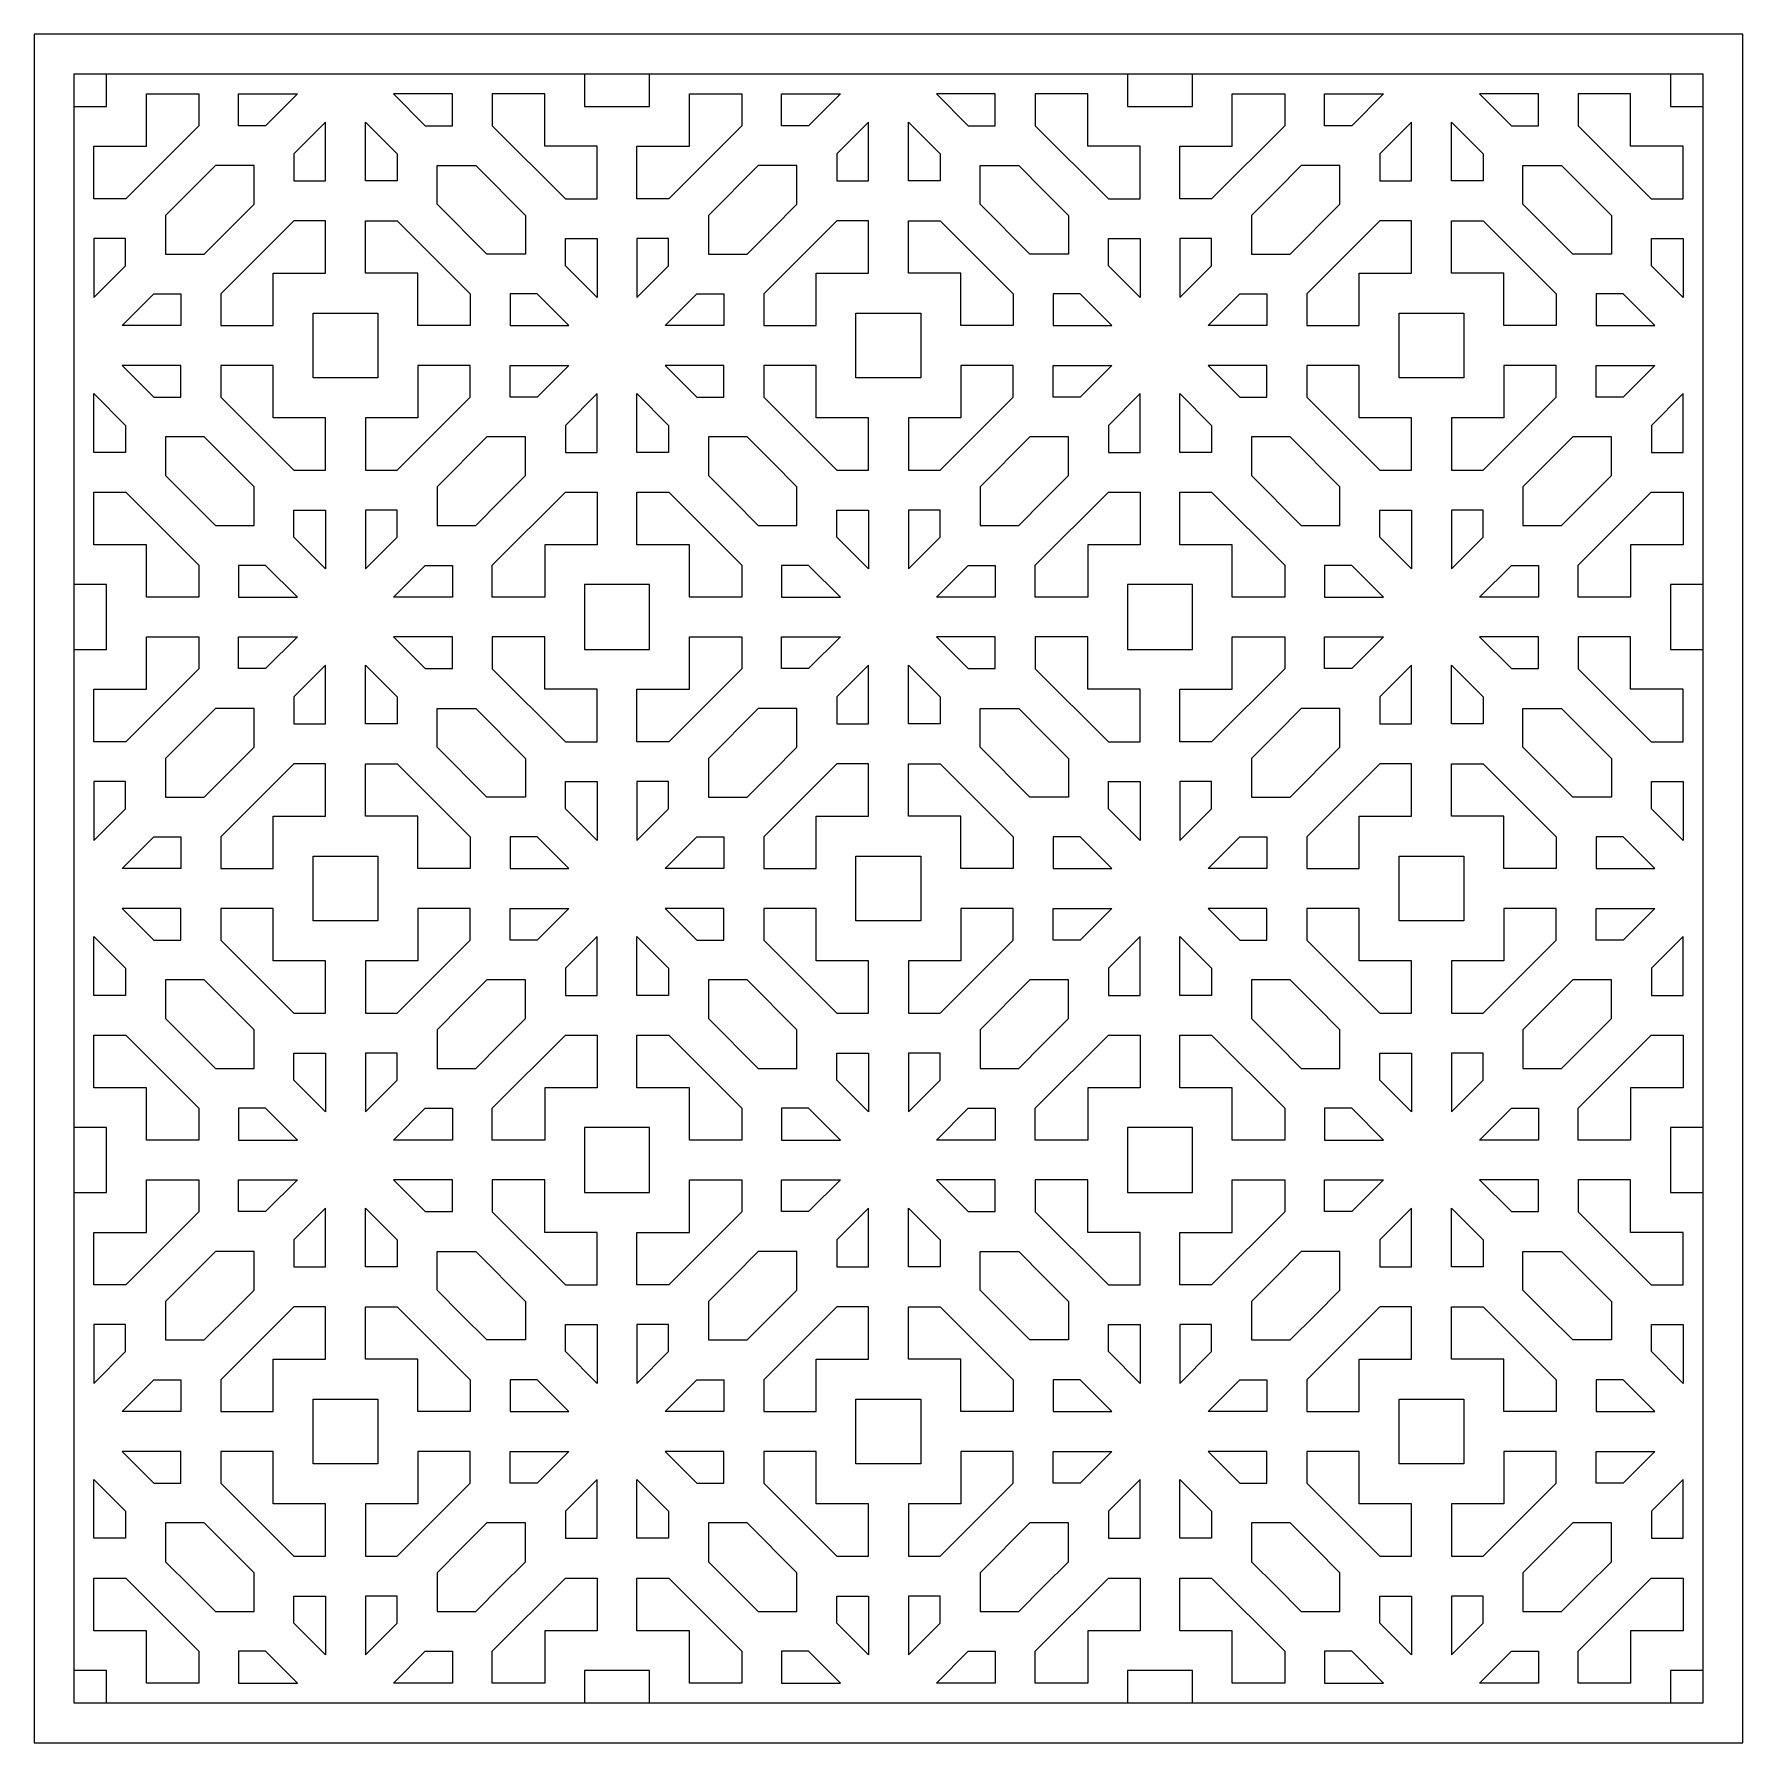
# Model space of a CAD drawing. Extents: x 552 to 2292, y 1074 to 2814.
import ezdxf

# ---------------------------------------------------------------- set-up
doc = ezdxf.new("R2010")
doc.units = 0
doc.layers.add('LAYER_05', color=7, linetype='CONTINUOUS')

msp = doc.modelspace()

# ---------------------------------------------------------------- linework, layer by layer
at = {"layer": 'LAYER_05'}
for points in [[(551.7, 1073.6), (2291.7, 1073.6), (2291.7, 2813.7), (551.7, 2813.7)], [(592.2, 1114.2), (2251.2, 1114.2), (2251.2, 2773.1), (592.2, 2773.1)], [(612.5, 2699.5), (665.9, 2699.5), (665.9, 2752.8), (719.3, 2752.8), (719.3, 2720.5), (644.9, 2646), (612.5, 2646)], [(759.9, 2752.8), (819.7, 2752.8), (787.4, 2720.5), (759.9, 2720.5)], [(977.6, 2752.8), (917.7, 2752.8), (950, 2720.5), (977.6, 2720.5)], [(1124.9, 2699.5), (1071.6, 2699.5), (1071.6, 2752.8), (1018.1, 2752.8), (1018.1, 2720.5), (1092.6, 2646), (1124.9, 2646)], [(1165.5, 2699.5), (1218.9, 2699.5), (1218.9, 2752.8), (1272.3, 2752.8), (1272.3, 2720.5), (1197.9, 2646), (1165.5, 2646)], [(1312.9, 2752.8), (1372.7, 2752.8), (1340.4, 2720.5), (1312.9, 2720.5)], [(1530.5, 2752.8), (1470.7, 2752.8), (1503, 2720.5), (1530.5, 2720.5)], [(1677.9, 2699.5), (1624.6, 2699.5), (1624.6, 2752.8), (1571.1, 2752.8), (1571.1, 2720.5), (1645.6, 2646), (1677.9, 2646)], [(1718.5, 2699.5), (1771.8, 2699.5), (1771.8, 2752.8), (1825.3, 2752.8), (1825.3, 2720.5), (1750.8, 2646), (1718.5, 2646)], [(1865.8, 2752.8), (1925.7, 2752.8), (1893.4, 2720.5), (1865.8, 2720.5)], [(2083.5, 2752.8), (2023.7, 2752.8), (2056, 2720.5), (2083.5, 2720.5)], [(2230.9, 2699.5), (2177.5, 2699.5), (2177.5, 2752.8), (2124.1, 2752.8), (2124.1, 2720.5), (2198.5, 2646), (2230.9, 2646)], [(848.4, 2664.3), (848.4, 2724.1), (816.1, 2691.8), (816.1, 2664.3)], [(889, 2664.3), (889, 2724.1), (921.3, 2691.8), (921.3, 2664.3)], [(1401.4, 2664.3), (1401.4, 2724.1), (1369.1, 2691.8), (1369.1, 2664.3)], [(1442, 2664.3), (1442, 2724.1), (1474.3, 2691.8), (1474.3, 2664.3)], [(1954.4, 2664.3), (1954.4, 2724.1), (1922.1, 2691.8), (1922.1, 2664.3)], [(1995, 2664.3), (1995, 2724.1), (2027.3, 2691.8), (2027.3, 2664.3)], [(685.4, 2589.8), (724.8, 2589.8), (775.6, 2640.6), (775.6, 2679.9), (736.2, 2679.9), (685.4, 2629.2)], [(1052, 2589.8), (1012.7, 2589.8), (961.9, 2640.6), (961.9, 2679.9), (1001.3, 2679.9), (1052, 2629.2)], [(1238.4, 2589.8), (1277.8, 2589.8), (1303.2, 2615.2), (1328.5, 2640.6), (1328.5, 2679.9), (1289.1, 2679.9), (1238.4, 2629.2)], [(1605, 2589.8), (1565.6, 2589.8), (1514.9, 2640.6), (1514.9, 2679.9), (1554.3, 2679.9), (1579.6, 2654.6), (1605, 2629.2)], [(1791.4, 2589.8), (1830.7, 2589.8), (1881.5, 2640.6), (1881.5, 2679.9), (1842.1, 2679.9), (1816.7, 2654.6), (1791.4, 2629.2)], [(2158, 2589.8), (2118.6, 2589.8), (2093.2, 2615.2), (2067.8, 2640.6), (2067.8, 2679.9), (2107.2, 2679.9), (2132.6, 2654.6), (2158, 2629.2)], [(795.1, 2516.9), (795.1, 2570.3), (848.4, 2570.3), (848.4, 2623.7), (816.1, 2623.7), (741.7, 2549.3), (741.7, 2516.9)], [(942.4, 2516.9), (942.4, 2570.3), (889, 2570.3), (889, 2623.7), (921.4, 2623.7), (995.8, 2549.3), (995.8, 2516.9)], [(1348.1, 2516.9), (1348.1, 2570.3), (1401.4, 2570.3), (1401.4, 2623.7), (1369.1, 2623.7), (1294.6, 2549.3), (1294.6, 2516.9)], [(1495.3, 2516.9), (1495.3, 2570.3), (1442, 2570.3), (1442, 2623.7), (1474.3, 2623.7), (1548.8, 2549.3), (1548.8, 2516.9)], [(1901, 2516.9), (1901, 2570.3), (1954.4, 2570.3), (1954.4, 2623.7), (1922, 2623.7), (1847.6, 2549.3), (1847.6, 2516.9)], [(2048.3, 2516.9), (2048.3, 2570.3), (1995, 2570.3), (1995, 2623.7), (2027.3, 2623.7), (2101.7, 2549.3), (2101.7, 2516.9)], [(612.5, 2605.5), (612.5, 2545.6), (644.8, 2577.9), (644.8, 2605.5)], [(1124.9, 2605.5), (1124.9, 2545.6), (1092.6, 2577.9), (1092.6, 2605.5)], [(1165.5, 2605.5), (1165.5, 2545.6), (1197.8, 2577.9), (1197.8, 2605.5)], [(1677.9, 2605.5), (1677.9, 2545.6), (1645.6, 2577.9), (1645.6, 2605.5)], [(1718.5, 2605.5), (1718.5, 2545.6), (1750.8, 2577.9), (1750.8, 2605.5)], [(2230.9, 2605.5), (2230.9, 2545.6), (2198.6, 2577.9), (2198.6, 2605.5)], [(701.1, 2516.9), (641.2, 2516.9), (673.5, 2549.2), (701.1, 2549.2)], [(1036.4, 2516.9), (1096.2, 2516.9), (1063.9, 2549.2), (1036.4, 2549.2)], [(1254, 2516.9), (1194.2, 2516.9), (1226.5, 2549.2), (1254, 2549.2)], [(1589.4, 2516.9), (1649.2, 2516.9), (1616.9, 2549.2), (1589.4, 2549.2)], [(1807, 2516.9), (1747.2, 2516.9), (1779.5, 2549.2), (1807, 2549.2)], [(2142.3, 2516.9), (2202.2, 2516.9), (2169.9, 2549.2), (2142.3, 2549.2)], [(901.8, 2463.6), (835.7, 2463.6), (835.7, 2529.7), (901.8, 2529.7)], [(1454.8, 2463.6), (1388.6, 2463.6), (1388.6, 2529.7), (1454.8, 2529.7)], [(2007.7, 2463.6), (1941.6, 2463.6), (1941.6, 2529.7), (2007.7, 2529.7)], [(701.1, 2476.3), (641.2, 2476.3), (673.5, 2444), (701.1, 2444)], [(848.4, 2423), (795.1, 2423), (795.1, 2476.3), (741.7, 2476.3), (741.7, 2444), (816.1, 2369.6), (848.4, 2369.6)], [(942.4, 2476.3), (942.4, 2423), (889, 2423), (889, 2369.6), (921.4, 2369.6), (995.8, 2444), (995.8, 2476.3)], [(1036.4, 2476.3), (1096.2, 2476.3), (1063.9, 2444), (1036.4, 2444)], [(1254, 2476.3), (1194.2, 2476.3), (1226.5, 2444), (1254, 2444)], [(1401.4, 2423), (1348.1, 2423), (1348.1, 2476.3), (1294.6, 2476.3), (1294.6, 2444), (1369.1, 2369.6), (1401.4, 2369.6)], [(1495.3, 2476.3), (1495.3, 2423), (1442, 2423), (1442, 2369.6), (1474.3, 2369.6), (1548.8, 2444), (1548.8, 2476.3)], [(1589.4, 2476.3), (1649.2, 2476.3), (1616.9, 2444), (1589.4, 2444)], [(1807, 2476.3), (1747.2, 2476.3), (1779.5, 2444), (1807, 2444)], [(1954.4, 2423), (1901, 2423), (1901, 2476.3), (1847.6, 2476.3), (1847.6, 2444), (1922, 2369.6), (1954.4, 2369.6)], [(2048.3, 2476.3), (2048.3, 2423), (1995, 2423), (1995, 2369.6), (2027.3, 2369.6), (2101.7, 2444), (2101.7, 2476.3)], [(2142.3, 2476.3), (2202.2, 2476.3), (2169.9, 2444), (2142.3, 2444)], [(612.5, 2387.8), (612.5, 2447.6), (644.8, 2415.3), (644.8, 2387.8)], [(1124.9, 2387.8), (1124.9, 2447.6), (1092.6, 2415.3), (1092.6, 2387.8)], [(1165.5, 2387.8), (1165.5, 2447.6), (1197.8, 2415.3), (1197.8, 2387.8)], [(1677.9, 2387.8), (1677.9, 2447.6), (1645.6, 2415.3), (1645.6, 2387.8)], [(1718.5, 2387.8), (1718.5, 2447.6), (1750.8, 2415.3), (1750.8, 2387.8)], [(2230.9, 2387.8), (2230.9, 2447.6), (2198.6, 2415.3), (2198.6, 2387.8)], [(685.4, 2403.5), (685.4, 2364.1), (736.2, 2313.3), (775.6, 2313.3), (775.6, 2352.7), (724.8, 2403.5)], [(961.9, 2313.3), (1001.3, 2313.3), (1026.7, 2338.7), (1052, 2364.1), (1052, 2403.5), (1012.7, 2403.5), (961.9, 2352.7)], [(1238.4, 2403.5), (1238.4, 2364.1), (1263.8, 2338.7), (1289.1, 2313.3), (1328.5, 2313.3), (1328.5, 2352.7), (1303.2, 2378.1), (1277.8, 2403.5)], [(1514.9, 2313.3), (1554.3, 2313.3), (1579.6, 2338.7), (1605, 2364.1), (1605, 2403.5), (1565.6, 2403.5), (1514.9, 2352.7)], [(1791.4, 2403.5), (1791.4, 2364.1), (1842.1, 2313.3), (1881.5, 2313.3), (1881.5, 2352.7), (1830.7, 2403.5)], [(2067.8, 2313.3), (2107.2, 2313.3), (2132.6, 2338.7), (2158, 2364.1), (2158, 2403.5), (2118.6, 2403.5), (2093.2, 2378.1), (2067.8, 2352.7)], [(665.9, 2240.4), (665.9, 2293.8), (612.5, 2293.8), (612.5, 2347.2), (644.9, 2347.2), (719.3, 2272.8), (719.3, 2240.4)], [(1124.9, 2293.8), (1071.6, 2293.8), (1071.6, 2240.4), (1018.1, 2240.4), (1018.1, 2272.8), (1092.6, 2347.2), (1124.9, 2347.2)], [(1218.9, 2240.4), (1218.9, 2293.8), (1165.5, 2293.8), (1165.5, 2347.2), (1197.9, 2347.2), (1272.3, 2272.8), (1272.3, 2240.4)], [(1677.9, 2293.8), (1624.6, 2293.8), (1624.6, 2240.4), (1571.1, 2240.4), (1571.1, 2272.8), (1645.6, 2347.2), (1677.9, 2347.2)], [(1771.8, 2240.4), (1771.8, 2293.8), (1718.5, 2293.8), (1718.5, 2347.2), (1750.8, 2347.2), (1825.3, 2272.8), (1825.3, 2240.4)], [(2230.9, 2293.8), (2177.5, 2293.8), (2177.5, 2240.4), (2124.1, 2240.4), (2124.1, 2272.8), (2198.5, 2347.2), (2230.9, 2347.2)], [(848.4, 2329), (848.4, 2269.1), (816.1, 2301.4), (816.1, 2329)], [(889, 2329), (889, 2269.1), (921.3, 2301.4), (921.3, 2329)], [(1401.4, 2329), (1401.4, 2269.1), (1369.1, 2301.4), (1369.1, 2329)], [(1442, 2329), (1442, 2269.1), (1474.3, 2301.4), (1474.3, 2329)], [(1954.4, 2329), (1954.4, 2269.1), (1922.1, 2301.4), (1922.1, 2329)], [(1995, 2329), (1995, 2269.1), (2027.3, 2301.4), (2027.3, 2329)], [(759.9, 2240.4), (819.7, 2240.4), (787.4, 2272.7), (759.9, 2272.7)], [(977.6, 2240.4), (917.7, 2240.4), (950, 2272.7), (977.6, 2272.7)], [(1312.9, 2240.4), (1372.7, 2240.4), (1340.4, 2272.7), (1312.9, 2272.7)], [(1530.5, 2240.4), (1470.7, 2240.4), (1503, 2272.7), (1530.5, 2272.7)], [(1865.8, 2240.4), (1925.7, 2240.4), (1893.4, 2272.7), (1865.8, 2272.7)], [(2083.5, 2240.4), (2023.7, 2240.4), (2056, 2272.7), (2083.5, 2272.7)], [(1145.2, 2253.2), (1112.2, 2253.2), (1112.2, 2187.1), (1178.3, 2187.1), (1178.3, 2253.2)], [(1698.2, 2253.2), (1665.1, 2253.2), (1665.1, 2187.1), (1731.2, 2187.1), (1731.2, 2253.2)], [(612.5, 2146.5), (665.9, 2146.5), (665.9, 2199.9), (719.3, 2199.9), (719.3, 2167.5), (644.9, 2093.1), (612.5, 2093.1)], [(759.9, 2199.9), (819.7, 2199.9), (787.4, 2167.6), (759.9, 2167.6)], [(977.6, 2199.9), (917.7, 2199.9), (950, 2167.6), (977.6, 2167.6)], [(1124.9, 2146.5), (1071.6, 2146.5), (1071.6, 2199.9), (1018.1, 2199.9), (1018.1, 2167.5), (1092.6, 2093.1), (1124.9, 2093.1)], [(1165.5, 2146.5), (1218.9, 2146.5), (1218.9, 2199.9), (1272.3, 2199.9), (1272.3, 2167.5), (1197.9, 2093.1), (1165.5, 2093.1)], [(1312.9, 2199.9), (1372.7, 2199.9), (1340.4, 2167.6), (1312.9, 2167.6)], [(1530.5, 2199.9), (1470.7, 2199.9), (1503, 2167.6), (1530.5, 2167.6)], [(1677.9, 2146.5), (1624.6, 2146.5), (1624.6, 2199.9), (1571.1, 2199.9), (1571.1, 2167.5), (1645.6, 2093.1), (1677.9, 2093.1)], [(1718.5, 2146.5), (1771.8, 2146.5), (1771.8, 2199.9), (1825.3, 2199.9), (1825.3, 2167.5), (1750.8, 2093.1), (1718.5, 2093.1)], [(1865.8, 2199.9), (1925.7, 2199.9), (1893.4, 2167.6), (1865.8, 2167.6)], [(2083.5, 2199.9), (2023.7, 2199.9), (2056, 2167.6), (2083.5, 2167.6)], [(2230.9, 2146.5), (2177.5, 2146.5), (2177.5, 2199.9), (2124.1, 2199.9), (2124.1, 2167.5), (2198.5, 2093.1), (2230.9, 2093.1)], [(848.4, 2111.3), (848.4, 2171.2), (816.1, 2138.9), (816.1, 2111.3)], [(889, 2111.3), (889, 2171.2), (921.3, 2138.9), (921.3, 2111.3)], [(1401.4, 2111.3), (1401.4, 2171.2), (1369.1, 2138.9), (1369.1, 2111.3)], [(1442, 2111.3), (1442, 2171.2), (1474.3, 2138.9), (1474.3, 2111.3)], [(1954.4, 2111.3), (1954.4, 2171.2), (1922.1, 2138.9), (1922.1, 2111.3)], [(1995, 2111.3), (1995, 2171.2), (2027.3, 2138.9), (2027.3, 2111.3)], [(685.4, 2036.8), (724.8, 2036.8), (775.6, 2087.6), (775.6, 2127), (736.2, 2127), (685.4, 2076.2)], [(1052, 2036.8), (1012.7, 2036.8), (961.9, 2087.6), (961.9, 2127), (1001.3, 2127), (1052, 2076.2)], [(1238.4, 2036.8), (1277.8, 2036.8), (1303.2, 2062.2), (1328.5, 2087.6), (1328.5, 2127), (1289.1, 2127), (1238.4, 2076.2)], [(1605, 2036.8), (1565.6, 2036.8), (1514.9, 2087.6), (1514.9, 2127), (1554.3, 2127), (1579.6, 2101.6), (1605, 2076.2)], [(1791.4, 2036.8), (1830.7, 2036.8), (1881.5, 2087.6), (1881.5, 2127), (1842.1, 2127), (1816.7, 2101.6), (1791.4, 2076.2)], [(2158, 2036.8), (2118.6, 2036.8), (2093.2, 2062.2), (2067.8, 2087.6), (2067.8, 2127), (2107.2, 2127), (2132.6, 2101.6), (2158, 2076.2)], [(795.1, 1963.9), (795.1, 2017.3), (848.4, 2017.3), (848.4, 2070.7), (816.1, 2070.7), (741.7, 1996.3), (741.7, 1963.9)], [(942.4, 1963.9), (942.4, 2017.3), (889, 2017.3), (889, 2070.7), (921.4, 2070.7), (995.8, 1996.3), (995.8, 1963.9)], [(1348.1, 1963.9), (1348.1, 2017.3), (1401.4, 2017.3), (1401.4, 2070.7), (1369.1, 2070.7), (1294.6, 1996.3), (1294.6, 1963.9)], [(1495.3, 1963.9), (1495.3, 2017.3), (1442, 2017.3), (1442, 2070.7), (1474.3, 2070.7), (1548.8, 1996.3), (1548.8, 1963.9)], [(1901, 1963.9), (1901, 2017.3), (1954.4, 2017.3), (1954.4, 2070.7), (1922, 2070.7), (1847.6, 1996.3), (1847.6, 1963.9)], [(2048.3, 1963.9), (2048.3, 2017.3), (1995, 2017.3), (1995, 2070.7), (2027.3, 2070.7), (2101.7, 1996.3), (2101.7, 1963.9)], [(612.5, 2052.5), (612.5, 1992.6), (644.8, 2024.9), (644.8, 2052.5)], [(1124.9, 2052.5), (1124.9, 1992.6), (1092.6, 2024.9), (1092.6, 2052.5)], [(1165.5, 2052.5), (1165.5, 1992.6), (1197.8, 2024.9), (1197.8, 2052.5)], [(1677.9, 2052.5), (1677.9, 1992.6), (1645.6, 2024.9), (1645.6, 2052.5)], [(1718.5, 2052.5), (1718.5, 1992.6), (1750.8, 2024.9), (1750.8, 2052.5)], [(2230.9, 2052.5), (2230.9, 1992.6), (2198.6, 2024.9), (2198.6, 2052.5)], [(701.1, 1963.9), (641.2, 1963.9), (673.5, 1996.3), (701.1, 1996.3)], [(1036.4, 1963.9), (1096.2, 1963.9), (1063.9, 1996.3), (1036.4, 1996.3)], [(1254, 1963.9), (1194.2, 1963.9), (1226.5, 1996.3), (1254, 1996.3)], [(1589.4, 1963.9), (1649.2, 1963.9), (1616.9, 1996.3), (1589.4, 1996.3)], [(1807, 1963.9), (1747.2, 1963.9), (1779.5, 1996.3), (1807, 1996.3)], [(2142.3, 1963.9), (2202.2, 1963.9), (2169.9, 1996.3), (2142.3, 1996.3)], [(901.8, 1910.6), (835.7, 1910.6), (835.7, 1976.7), (901.8, 1976.7)], [(1454.8, 1910.6), (1388.6, 1910.6), (1388.6, 1976.7), (1454.8, 1976.7)], [(2007.7, 1910.6), (1941.6, 1910.6), (1941.6, 1976.7), (2007.7, 1976.7)], [(701.1, 1923.4), (641.2, 1923.4), (673.5, 1891.1), (701.1, 1891.1)], [(848.4, 1870), (795.1, 1870), (795.1, 1923.4), (741.7, 1923.4), (741.7, 1891), (816.1, 1816.6), (848.4, 1816.6)], [(942.4, 1923.4), (942.4, 1870), (889, 1870), (889, 1816.6), (921.4, 1816.6), (995.8, 1891), (995.8, 1923.4)], [(1036.4, 1923.4), (1096.2, 1923.4), (1063.9, 1891.1), (1036.4, 1891.1)], [(1254, 1923.4), (1194.2, 1923.4), (1226.5, 1891.1), (1254, 1891.1)], [(1401.4, 1870), (1348.1, 1870), (1348.1, 1923.4), (1294.6, 1923.4), (1294.6, 1891), (1369.1, 1816.6), (1401.4, 1816.6)], [(1495.3, 1923.4), (1495.3, 1870), (1442, 1870), (1442, 1816.6), (1474.3, 1816.6), (1548.8, 1891), (1548.8, 1923.4)], [(1589.4, 1923.4), (1649.2, 1923.4), (1616.9, 1891.1), (1589.4, 1891.1)], [(1807, 1923.4), (1747.2, 1923.4), (1779.5, 1891.1), (1807, 1891.1)], [(1954.4, 1870), (1901, 1870), (1901, 1923.4), (1847.6, 1923.4), (1847.6, 1891), (1922, 1816.6), (1954.4, 1816.6)], [(2048.3, 1923.4), (2048.3, 1870), (1995, 1870), (1995, 1816.6), (2027.3, 1816.6), (2101.7, 1891), (2101.7, 1923.4)], [(2142.3, 1923.4), (2202.2, 1923.4), (2169.9, 1891.1), (2142.3, 1891.1)], [(612.5, 1834.8), (612.5, 1894.7), (644.8, 1862.4), (644.8, 1834.8)], [(1124.9, 1834.8), (1124.9, 1894.7), (1092.6, 1862.4), (1092.6, 1834.8)], [(1165.5, 1834.8), (1165.5, 1894.7), (1197.8, 1862.4), (1197.8, 1834.8)], [(1677.9, 1834.8), (1677.9, 1894.7), (1645.6, 1862.4), (1645.6, 1834.8)], [(1718.5, 1834.8), (1718.5, 1894.7), (1750.8, 1862.4), (1750.8, 1834.8)], [(2230.9, 1834.8), (2230.9, 1894.7), (2198.6, 1862.4), (2198.6, 1834.8)], [(685.4, 1850.5), (685.4, 1811.1), (710.8, 1785.7), (736.2, 1760.3), (775.6, 1760.3), (775.6, 1799.7), (750.2, 1825.1), (724.8, 1850.5)], [(961.9, 1760.3), (1001.3, 1760.3), (1026.7, 1785.7), (1052, 1811.1), (1052, 1850.5), (1012.7, 1850.5), (987.3, 1825.1), (961.9, 1799.7)], [(1238.4, 1850.5), (1238.4, 1811.1), (1289.1, 1760.3), (1328.5, 1760.3), (1328.5, 1799.7), (1277.8, 1850.5)], [(1514.9, 1760.3), (1554.3, 1760.3), (1579.6, 1785.7), (1605, 1811.1), (1605, 1850.5), (1565.6, 1850.5), (1514.9, 1799.7)], [(1791.4, 1850.5), (1791.4, 1811.1), (1816.7, 1785.7), (1842.1, 1760.3), (1881.5, 1760.3), (1881.5, 1799.7), (1856.1, 1825.1), (1830.7, 1850.5)], [(2067.8, 1760.3), (2107.2, 1760.3), (2132.6, 1785.7), (2158, 1811.1), (2158, 1850.5), (2118.6, 1850.5), (2093.2, 1825.1), (2067.8, 1799.7)], [(665.9, 1687.5), (665.9, 1740.8), (612.5, 1740.8), (612.5, 1794.2), (644.9, 1794.2), (719.3, 1719.8), (719.3, 1687.5)], [(1124.9, 1740.8), (1071.6, 1740.8), (1071.6, 1687.5), (1018.1, 1687.5), (1018.1, 1719.8), (1092.6, 1794.2), (1124.9, 1794.2)], [(1218.9, 1687.5), (1218.9, 1740.8), (1165.5, 1740.8), (1165.5, 1794.2), (1197.9, 1794.2), (1272.3, 1719.8), (1272.3, 1687.5)], [(1677.9, 1740.8), (1624.6, 1740.8), (1624.6, 1687.5), (1571.1, 1687.5), (1571.1, 1719.8), (1645.6, 1794.2), (1677.9, 1794.2)], [(1771.8, 1687.5), (1771.8, 1740.8), (1718.5, 1740.8), (1718.5, 1794.2), (1750.8, 1794.2), (1825.3, 1719.8), (1825.3, 1687.5)], [(2230.9, 1740.8), (2177.5, 1740.8), (2177.5, 1687.5), (2124.1, 1687.5), (2124.1, 1719.8), (2198.5, 1794.2), (2230.9, 1794.2)], [(848.4, 1776), (848.4, 1716.2), (816.1, 1748.5), (816.1, 1776)], [(889, 1776), (889, 1716.2), (921.3, 1748.5), (921.3, 1776)], [(1401.4, 1776), (1401.4, 1716.2), (1369.1, 1748.5), (1369.1, 1776)], [(1442, 1776), (1442, 1716.2), (1474.3, 1748.5), (1474.3, 1776)], [(1954.4, 1776), (1954.4, 1716.2), (1922.1, 1748.5), (1922.1, 1776)], [(1995, 1776), (1995, 1716.2), (2027.3, 1748.5), (2027.3, 1776)], [(759.9, 1687.5), (819.7, 1687.5), (787.4, 1719.8), (759.9, 1719.8)], [(977.6, 1687.5), (917.7, 1687.5), (950, 1719.8), (977.6, 1719.8)], [(1312.9, 1687.5), (1372.7, 1687.5), (1340.4, 1719.8), (1312.9, 1719.8)], [(1530.5, 1687.5), (1470.7, 1687.5), (1503, 1719.8), (1530.5, 1719.8)], [(1865.8, 1687.5), (1925.7, 1687.5), (1893.4, 1719.8), (1865.8, 1719.8)], [(2083.5, 1687.5), (2023.7, 1687.5), (2056, 1719.8), (2083.5, 1719.8)], [(1145.2, 1700.2), (1112.2, 1700.2), (1112.2, 1634.1), (1178.3, 1634.1), (1178.3, 1700.2)], [(1698.2, 1700.2), (1665.1, 1700.2), (1665.1, 1634.1), (1731.2, 1634.1), (1731.2, 1700.2)], [(612.5, 1593.5), (665.9, 1593.5), (665.9, 1646.9), (719.3, 1646.9), (719.3, 1614.5), (644.9, 1540.1), (612.5, 1540.1)], [(759.9, 1646.9), (819.7, 1646.9), (787.4, 1614.6), (759.9, 1614.6)], [(977.6, 1646.9), (917.7, 1646.9), (950, 1614.6), (977.6, 1614.6)], [(1124.9, 1593.5), (1071.6, 1593.5), (1071.6, 1646.9), (1018.1, 1646.9), (1018.1, 1614.5), (1092.6, 1540.1), (1124.9, 1540.1)], [(1165.5, 1593.5), (1218.9, 1593.5), (1218.9, 1646.9), (1272.3, 1646.9), (1272.3, 1614.5), (1197.9, 1540.1), (1165.5, 1540.1)], [(1312.9, 1646.9), (1372.7, 1646.9), (1340.4, 1614.6), (1312.9, 1614.6)], [(1530.5, 1646.9), (1470.7, 1646.9), (1503, 1614.6), (1530.5, 1614.6)], [(1677.9, 1593.5), (1624.6, 1593.5), (1624.6, 1646.9), (1571.1, 1646.9), (1571.1, 1614.5), (1645.6, 1540.1), (1677.9, 1540.1)], [(1718.5, 1593.5), (1771.8, 1593.5), (1771.8, 1646.9), (1825.3, 1646.9), (1825.3, 1614.5), (1750.8, 1540.1), (1718.5, 1540.1)], [(1865.8, 1646.9), (1925.7, 1646.9), (1893.4, 1614.6), (1865.8, 1614.6)], [(2083.5, 1646.9), (2023.7, 1646.9), (2056, 1614.6), (2083.5, 1614.6)], [(2230.9, 1593.5), (2177.5, 1593.5), (2177.5, 1646.9), (2124.1, 1646.9), (2124.1, 1614.5), (2198.5, 1540.1), (2230.9, 1540.1)], [(848.4, 1558.3), (848.4, 1618.2), (816.1, 1585.9), (816.1, 1558.3)], [(889, 1558.3), (889, 1618.2), (921.3, 1585.9), (921.3, 1558.3)], [(1401.4, 1558.3), (1401.4, 1618.2), (1369.1, 1585.9), (1369.1, 1558.3)], [(1442, 1558.3), (1442, 1618.2), (1474.3, 1585.9), (1474.3, 1558.3)], [(1954.4, 1558.3), (1954.4, 1618.2), (1922.1, 1585.9), (1922.1, 1558.3)], [(1995, 1558.3), (1995, 1618.2), (2027.3, 1585.9), (2027.3, 1558.3)], [(685.4, 1483.9), (724.8, 1483.9), (750.2, 1509.2), (775.6, 1534.6), (775.6, 1574), (736.2, 1574), (710.8, 1548.6), (685.4, 1523.2)], [(1052, 1483.9), (1012.7, 1483.9), (987.3, 1509.2), (961.9, 1534.6), (961.9, 1574), (1001.3, 1574), (1052, 1523.2)], [(1238.4, 1483.9), (1277.8, 1483.9), (1328.5, 1534.6), (1328.5, 1574), (1289.1, 1574), (1263.8, 1548.6), (1238.4, 1523.2)], [(1605, 1483.9), (1565.6, 1483.9), (1514.9, 1534.6), (1514.9, 1574), (1554.3, 1574), (1579.6, 1548.6), (1605, 1523.2)], [(1791.4, 1483.9), (1830.7, 1483.9), (1856.1, 1509.2), (1881.5, 1534.6), (1881.5, 1574), (1842.1, 1574), (1816.7, 1548.6), (1791.4, 1523.2)], [(2158, 1483.9), (2118.6, 1483.9), (2093.2, 1509.2), (2067.8, 1534.6), (2067.8, 1574), (2107.2, 1574), (2132.6, 1548.6), (2158, 1523.2)], [(795.1, 1411), (795.1, 1464.3), (848.4, 1464.3), (848.4, 1517.8), (816.1, 1517.8), (741.7, 1443.3), (741.7, 1411)], [(942.4, 1411), (942.4, 1464.3), (889, 1464.3), (889, 1517.8), (921.4, 1517.8), (995.8, 1443.3), (995.8, 1411)], [(1348.1, 1411), (1348.1, 1464.3), (1401.4, 1464.3), (1401.4, 1517.8), (1369.1, 1517.8), (1294.6, 1443.3), (1294.6, 1411)], [(1495.3, 1411), (1495.3, 1464.3), (1442, 1464.3), (1442, 1517.8), (1474.3, 1517.8), (1548.8, 1443.3), (1548.8, 1411)], [(1901, 1411), (1901, 1464.3), (1954.4, 1464.3), (1954.4, 1517.8), (1922, 1517.8), (1847.6, 1443.3), (1847.6, 1411)], [(2048.3, 1411), (2048.3, 1464.3), (1995, 1464.3), (1995, 1517.8), (2027.3, 1517.8), (2101.7, 1443.3), (2101.7, 1411)], [(612.5, 1499.5), (612.5, 1439.7), (644.8, 1472), (644.8, 1499.5)], [(1124.9, 1499.5), (1124.9, 1439.7), (1092.6, 1472), (1092.6, 1499.5)], [(1165.5, 1499.5), (1165.5, 1439.7), (1197.8, 1472), (1197.8, 1499.5)], [(1677.9, 1499.5), (1677.9, 1439.7), (1645.6, 1472), (1645.6, 1499.5)], [(1718.5, 1499.5), (1718.5, 1439.7), (1750.8, 1472), (1750.8, 1499.5)], [(2230.9, 1499.5), (2230.9, 1439.7), (2198.6, 1472), (2198.6, 1499.5)], [(701.1, 1411), (641.2, 1411), (673.5, 1443.3), (701.1, 1443.3)], [(1036.4, 1411), (1096.2, 1411), (1063.9, 1443.3), (1036.4, 1443.3)], [(1254, 1411), (1194.2, 1411), (1226.5, 1443.3), (1254, 1443.3)], [(1589.4, 1411), (1649.2, 1411), (1616.9, 1443.3), (1589.4, 1443.3)], [(1807, 1411), (1747.2, 1411), (1779.5, 1443.3), (1807, 1443.3)], [(2142.3, 1411), (2202.2, 1411), (2169.9, 1443.3), (2142.3, 1443.3)], [(901.8, 1357.6), (835.7, 1357.6), (835.7, 1423.7), (901.8, 1423.7)], [(1454.8, 1357.6), (1388.6, 1357.6), (1388.6, 1423.7), (1454.8, 1423.7)], [(2007.7, 1357.6), (1941.6, 1357.6), (1941.6, 1423.7), (2007.7, 1423.7)], [(701.1, 1370.4), (641.2, 1370.4), (673.5, 1338.1), (701.1, 1338.1)], [(848.4, 1317), (795.1, 1317), (795.1, 1370.4), (741.7, 1370.4), (741.7, 1338), (816.1, 1263.6), (848.4, 1263.6)], [(942.4, 1370.4), (942.4, 1317), (889, 1317), (889, 1263.6), (921.4, 1263.6), (995.8, 1338), (995.8, 1370.4)], [(1036.4, 1370.4), (1096.2, 1370.4), (1063.9, 1338.1), (1036.4, 1338.1)], [(1254, 1370.4), (1194.2, 1370.4), (1226.5, 1338.1), (1254, 1338.1)], [(1401.4, 1317), (1348.1, 1317), (1348.1, 1370.4), (1294.6, 1370.4), (1294.6, 1338), (1369.1, 1263.6), (1401.4, 1263.6)], [(1495.3, 1370.4), (1495.3, 1317), (1442, 1317), (1442, 1263.6), (1474.3, 1263.6), (1548.8, 1338), (1548.8, 1370.4)], [(1589.4, 1370.4), (1649.2, 1370.4), (1616.9, 1338.1), (1589.4, 1338.1)], [(1807, 1370.4), (1747.2, 1370.4), (1779.5, 1338.1), (1807, 1338.1)], [(1954.4, 1317), (1901, 1317), (1901, 1370.4), (1847.6, 1370.4), (1847.6, 1338), (1922, 1263.6), (1954.4, 1263.6)], [(2048.3, 1370.4), (2048.3, 1317), (1995, 1317), (1995, 1263.6), (2027.3, 1263.6), (2101.7, 1338), (2101.7, 1370.4)], [(2142.3, 1370.4), (2202.2, 1370.4), (2169.9, 1338.1), (2142.3, 1338.1)], [(612.5, 1281.9), (612.5, 1341.7), (644.8, 1309.4), (644.8, 1281.9)], [(1124.9, 1281.9), (1124.9, 1341.7), (1092.6, 1309.4), (1092.6, 1281.9)], [(1165.5, 1281.9), (1165.5, 1341.7), (1197.8, 1309.4), (1197.8, 1281.9)], [(1677.9, 1281.9), (1677.9, 1341.7), (1645.6, 1309.4), (1645.6, 1281.9)], [(1718.5, 1281.9), (1718.5, 1341.7), (1750.8, 1309.4), (1750.8, 1281.9)], [(2230.9, 1281.9), (2230.9, 1341.7), (2198.6, 1309.4), (2198.6, 1281.9)], [(685.4, 1297.5), (685.4, 1258.1), (710.8, 1232.7), (736.2, 1207.4), (775.6, 1207.4), (775.6, 1246.8), (750.2, 1272.1), (724.8, 1297.5)], [(961.9, 1207.4), (1001.3, 1207.4), (1026.7, 1232.7), (1052, 1258.1), (1052, 1297.5), (1012.7, 1297.5), (987.3, 1272.1), (961.9, 1246.8)], [(1238.4, 1297.5), (1238.4, 1258.1), (1289.1, 1207.4), (1328.5, 1207.4), (1328.5, 1246.8), (1277.8, 1297.5)], [(1514.9, 1207.4), (1554.3, 1207.4), (1579.6, 1232.7), (1605, 1258.1), (1605, 1297.5), (1565.6, 1297.5), (1514.9, 1246.8)], [(1791.4, 1297.5), (1791.4, 1258.1), (1816.7, 1232.7), (1842.1, 1207.4), (1881.5, 1207.4), (1881.5, 1246.8), (1856.1, 1272.1), (1830.7, 1297.5)], [(2067.8, 1207.4), (2107.2, 1207.4), (2132.6, 1232.7), (2158, 1258.1), (2158, 1297.5), (2118.6, 1297.5), (2093.2, 1272.1), (2067.8, 1246.8)], [(665.9, 1134.5), (665.9, 1187.8), (612.5, 1187.8), (612.5, 1241.3), (644.9, 1241.3), (719.3, 1166.8), (719.3, 1134.5)], [(1124.9, 1187.8), (1071.6, 1187.8), (1071.6, 1134.5), (1018.1, 1134.5), (1018.1, 1166.8), (1092.6, 1241.3), (1124.9, 1241.3)], [(1218.9, 1134.5), (1218.9, 1187.8), (1165.5, 1187.8), (1165.5, 1241.3), (1197.9, 1241.3), (1272.3, 1166.8), (1272.3, 1134.5)], [(1677.9, 1187.8), (1624.6, 1187.8), (1624.6, 1134.5), (1571.1, 1134.5), (1571.1, 1166.8), (1645.6, 1241.3), (1677.9, 1241.3)], [(1771.8, 1134.5), (1771.8, 1187.8), (1718.5, 1187.8), (1718.5, 1241.3), (1750.8, 1241.3), (1825.3, 1166.8), (1825.3, 1134.5)], [(2230.9, 1187.8), (2177.5, 1187.8), (2177.5, 1134.5), (2124.1, 1134.5), (2124.1, 1166.8), (2198.5, 1241.3), (2230.9, 1241.3)], [(848.4, 1223), (848.4, 1163.2), (816.1, 1195.5), (816.1, 1223)], [(889, 1223), (889, 1163.2), (921.3, 1195.5), (921.3, 1223)], [(1401.4, 1223), (1401.4, 1163.2), (1369.1, 1195.5), (1369.1, 1223)], [(1442, 1223), (1442, 1163.2), (1474.3, 1195.5), (1474.3, 1223)], [(1954.4, 1223), (1954.4, 1163.2), (1922.1, 1195.5), (1922.1, 1223)], [(1995, 1223), (1995, 1163.2), (2027.3, 1195.5), (2027.3, 1223)], [(759.9, 1134.5), (819.7, 1134.5), (787.4, 1166.8), (759.9, 1166.8)], [(977.6, 1134.5), (917.7, 1134.5), (950, 1166.8), (977.6, 1166.8)], [(1312.9, 1134.5), (1372.7, 1134.5), (1340.4, 1166.8), (1312.9, 1166.8)], [(1530.5, 1134.5), (1470.7, 1134.5), (1503, 1166.8), (1530.5, 1166.8)], [(1865.8, 1134.5), (1925.7, 1134.5), (1893.4, 1166.8), (1865.8, 1166.8)], [(2083.5, 1134.5), (2023.7, 1134.5), (2056, 1166.8), (2083.5, 1166.8)]]:
    msp.add_lwpolyline(points, close=True, dxfattribs=at)
for points in [[(592.2, 2740.1), (625.3, 2740.1), (625.3, 2773.1)], [(1112.2, 2773.1), (1112.2, 2740.1), (1178.3, 2740.1), (1178.3, 2773.1)], [(1665.1, 2773.1), (1665.1, 2740.1), (1731.2, 2740.1), (1731.2, 2773.1)], [(2218.1, 2773.1), (2218.1, 2740.1), (2251.2, 2740.1)], [(592.2, 2187.1), (625.3, 2187.1), (625.3, 2253.2), (592.2, 2253.2)], [(2251.2, 2253.2), (2218.1, 2253.2), (2218.1, 2187.1), (2251.2, 2187.1)], [(592.2, 1634.1), (625.3, 1634.1), (625.3, 1700.2), (592.2, 1700.2)], [(2251.2, 1700.2), (2218.1, 1700.2), (2218.1, 1634.1), (2251.2, 1634.1)], [(625.3, 1114.2), (625.3, 1147.3), (592.2, 1147.3)], [(1178.3, 1114.2), (1178.3, 1147.3), (1112.2, 1147.3), (1112.2, 1114.2)], [(1731.2, 1114.2), (1731.2, 1147.3), (1665.1, 1147.3), (1665.1, 1114.2)], [(2251.2, 1147.3), (2218.1, 1147.3), (2218.1, 1114.2)]]:
    msp.add_lwpolyline(points, dxfattribs=at)

doc.saveas('drawing.dxf')
